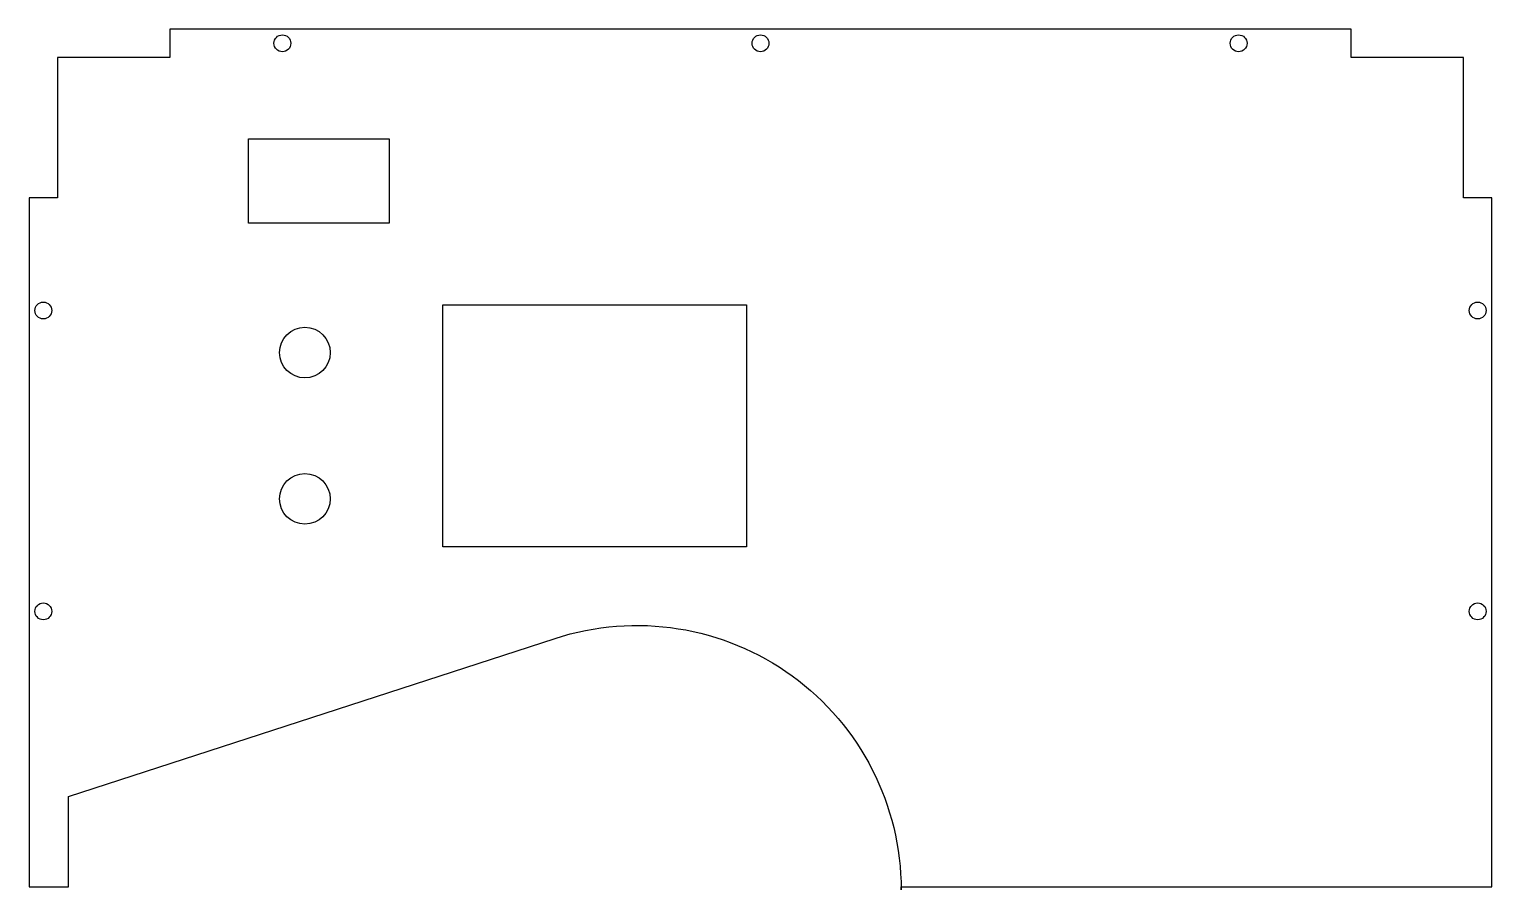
# Model space of a CAD drawing. Header units: millimetres. Extents: x -236 to 24, y -148 to 5.
import ezdxf

# ---------------------------------------------------------------- set-up
doc = ezdxf.new("R2010")
doc.units = ezdxf.units.MM

msp = doc.modelspace()

# ---------------------------------------------------------------- linework, layer by layer
msp.add_lwpolyline([(-81.1, -147.5), (23.9, -147.5), (23.9, -25), (18.9, -25), (18.9, 0), (-1.1, 0), (-1.1, 5), (-211.1, 5), (-211.1, 0), (-231.1, 0), (-231.1, -25), (-236.1, -25), (-236.1, -147.5), (-229.1, -147.5), (-229.1, -131.4), (-142.62, -103.3, -0.509525), (-81.1, -148)], format="xyb", close=True)
for points in [[(-197.1, -14.5), (-172.1, -14.5), (-172.1, -29.5), (-197.1, -29.5)], [(-108.6, -44), (-108.6, -87), (-162.6, -87), (-162.6, -44)]]:
    msp.add_lwpolyline(points, close=True)
for centre, radius in [((-191.1, 2.5), 1.5), ((-106.1, 2.5), 1.5), ((-21.1, 2.5), 1.5), ((-233.6, -45), 1.5), ((21.4, -45), 1.5), ((-187.1, -52.5), 4.5), ((-187.1, -78.5), 4.5), ((-233.6, -98.5), 1.5), ((21.4, -98.5), 1.5)]:
    msp.add_circle(centre, radius)

doc.saveas('drawing.dxf')
